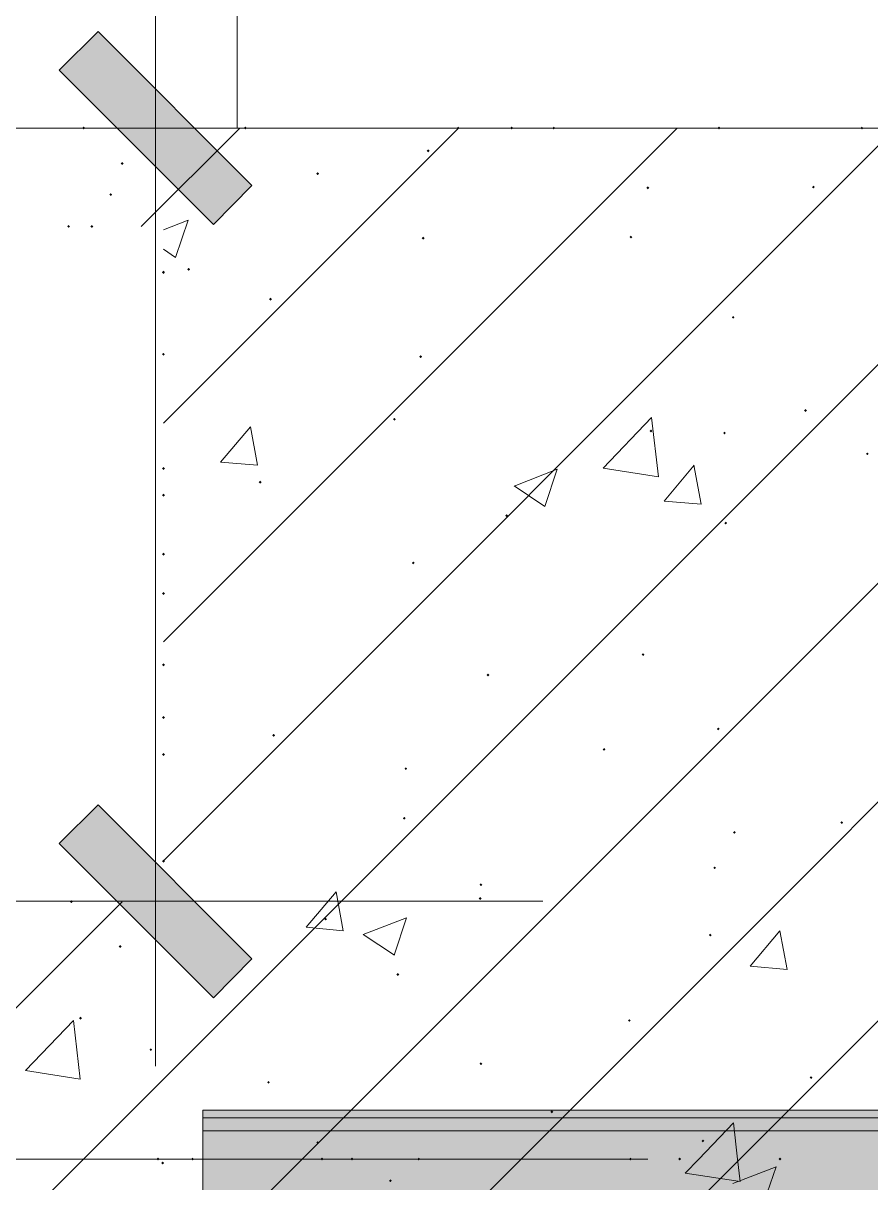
# Model space of a CAD drawing. Header units: millimetres. Extents: x -30643 to 86172, y -19411 to 63186.
# Drawn here: x 43204 to 44720, y -837 to 1237 of the extents above; entities that cross this region are included whole.
import ezdxf

# ---------------------------------------------------------------- set-up
doc = ezdxf.new("R2010")
doc.units = ezdxf.units.MM

msp = doc.modelspace()

# ---------------------------------------------------------------- hatches: boundary and pattern name
h = msp.add_hatch(color=0)
h.dxf.hatch_style = 2
h.paths.add_polyline_path([(43613.1, 946.8), (43544.2, 877.1), (43268.3, 1152.9), (43338, 1221.9)])
h = msp.add_hatch(color=0)
h.dxf.hatch_style = 2
h.paths.add_polyline_path([(43312, 1046.9), (43309.4, 1049.5), (43312, 1052.1), (43314.6, 1049.5)])
h = msp.add_hatch(color=0)
h.dxf.hatch_style = 2
h.paths.add_polyline_path([(43312, 1046.9), (43309.4, 1049.5), (43312, 1052.1), (43314.6, 1049.5)])
h = msp.add_hatch(color=0)
h.dxf.hatch_style = 2
h.paths.add_polyline_path([(43312, 1046.9), (43309.4, 1049.5), (43312, 1052.1), (43314.6, 1049.5)])
h = msp.add_hatch(color=0)
h.dxf.hatch_style = 2
h.paths.add_polyline_path([(43601.2, 1046.9), (43598.6, 1049.5), (43601.2, 1052.1), (43603.8, 1049.5)])
h = msp.add_hatch(color=0)
h.dxf.hatch_style = 2
h.paths.add_polyline_path([(43981.9, 1046.9), (43979.3, 1049.5), (43981.9, 1052.1), (43984.5, 1049.5)])
h = msp.add_hatch(color=0)
h.dxf.hatch_style = 2
h.paths.add_polyline_path([(43981.9, 1046.9), (43979.3, 1049.5), (43981.9, 1052.1), (43984.5, 1049.5)])
h = msp.add_hatch(color=0)
h.dxf.hatch_style = 2
h.paths.add_polyline_path([(44077.6, 1046.9), (44075, 1049.5), (44077.6, 1052.1), (44080.2, 1049.5)])
h = msp.add_hatch(color=0)
h.dxf.hatch_style = 2
h.paths.add_polyline_path([(44152.9, 1046.9), (44150.3, 1049.5), (44152.9, 1052.1), (44155.5, 1049.5)])
h = msp.add_hatch(color=0)
h.dxf.hatch_style = 2
h.paths.add_polyline_path([(44448.4, 1046.9), (44445.8, 1049.5), (44448.4, 1052.1), (44451, 1049.5)])
h = msp.add_hatch(color=0)
h.dxf.hatch_style = 2
h.paths.add_polyline_path([(44448.4, 1046.9), (44445.8, 1049.5), (44448.4, 1052.1), (44451, 1049.5)])
h = msp.add_hatch(color=0)
h.dxf.hatch_style = 2
h.paths.add_polyline_path([(44703.9, 1046.9), (44701.2, 1049.5), (44703.9, 1052.1), (44706.5, 1049.5)])
h = msp.add_hatch(color=0)
h.dxf.hatch_style = 2
h.paths.add_polyline_path([(43928.4, 1006.1), (43925.8, 1008.7), (43928.4, 1011.3), (43931, 1008.7)])
h = msp.add_hatch(color=0)
h.dxf.hatch_style = 2
h.paths.add_polyline_path([(43380.9, 983.6), (43378.3, 986.2), (43380.9, 988.8), (43383.5, 986.2)])
h = msp.add_hatch(color=0)
h.dxf.hatch_style = 2
h.paths.add_polyline_path([(43730.7, 965.3), (43728.1, 967.9), (43730.7, 970.5), (43733.3, 967.9)])
h = msp.add_hatch(color=0)
h.dxf.hatch_style = 2
h.paths.add_polyline_path([(43360.5, 928), (43357.9, 930.6), (43360.5, 933.2), (43363.1, 930.6)])
h = msp.add_hatch(color=0)
h.dxf.hatch_style = 2
h.paths.add_polyline_path([(44321, 939.9), (44318.4, 942.5), (44321, 945.1), (44323.7, 942.5)])
h = msp.add_hatch(color=0)
h.dxf.hatch_style = 2
h.paths.add_polyline_path([(44617.3, 941.3), (44614.7, 944), (44617.3, 946.6), (44619.9, 944)])
h = msp.add_hatch(color=0)
h.dxf.hatch_style = 2
h.paths.add_polyline_path([(43285.2, 871), (43282.6, 873.6), (43285.2, 876.2), (43287.8, 873.6)])
h = msp.add_hatch(color=0)
h.dxf.hatch_style = 2
h.paths.add_polyline_path([(43285.2, 871), (43282.6, 873.6), (43285.2, 876.2), (43287.8, 873.6)])
h = msp.add_hatch(color=0)
h.dxf.hatch_style = 2
h.paths.add_polyline_path([(43326.8, 871), (43324.1, 873.6), (43326.8, 876.2), (43329.4, 873.6)])
h = msp.add_hatch(color=0)
h.dxf.hatch_style = 2
h.paths.add_polyline_path([(43919.2, 849.9), (43916.6, 852.5), (43919.2, 855.1), (43921.9, 852.5)])
h = msp.add_hatch(color=0)
h.dxf.hatch_style = 2
h.paths.add_polyline_path([(44290.8, 852), (44288.2, 854.6), (44290.8, 857.2), (44293.4, 854.6)])
h = msp.add_hatch(color=0)
h.dxf.hatch_style = 2
h.paths.add_polyline_path([(43454.8, 789.4), (43452.2, 792), (43454.8, 794.6), (43457.4, 792)])
h = msp.add_hatch(color=0)
h.dxf.hatch_style = 2
h.paths.add_polyline_path([(43454.8, 789.4), (43452.2, 792), (43454.8, 794.6), (43457.4, 792)])
h = msp.add_hatch(color=0)
h.dxf.hatch_style = 2
h.paths.add_polyline_path([(43454.8, 788.6), (43452.2, 791.3), (43454.8, 793.9), (43457.4, 791.3)])
h = msp.add_hatch(color=0)
h.dxf.hatch_style = 2
h.paths.add_polyline_path([(43454.8, 788.6), (43452.2, 791.3), (43454.8, 793.9), (43457.4, 791.3)])
h = msp.add_hatch(color=0)
h.dxf.hatch_style = 2
h.paths.add_polyline_path([(43454.8, 788.6), (43452.2, 791.3), (43454.8, 793.9), (43457.4, 791.3)])
h = msp.add_hatch(color=0)
h.dxf.hatch_style = 2
h.paths.add_polyline_path([(43499.9, 794.3), (43497.3, 796.9), (43499.9, 799.5), (43502.5, 796.9)])
h = msp.add_hatch(color=0)
h.dxf.hatch_style = 2
h.paths.add_polyline_path([(43646.2, 740.8), (43643.6, 743.4), (43646.2, 746), (43648.8, 743.4)])
h = msp.add_hatch(color=0)
h.dxf.hatch_style = 2
h.paths.add_polyline_path([(44473.7, 708.4), (44471.1, 711), (44473.7, 713.6), (44476.4, 711)])
h = msp.add_hatch(color=0)
h.dxf.hatch_style = 2
h.paths.add_polyline_path([(43454.8, 642.3), (43452.2, 644.9), (43454.8, 647.5), (43457.4, 644.9)])
h = msp.add_hatch(color=0)
h.dxf.hatch_style = 2
h.paths.add_polyline_path([(43454.8, 642.3), (43452.2, 644.9), (43454.8, 647.5), (43457.4, 644.9)])
h = msp.add_hatch(color=0)
h.dxf.hatch_style = 2
h.paths.add_polyline_path([(43454.8, 642.3), (43452.2, 644.9), (43454.8, 647.5), (43457.4, 644.9)])
h = msp.add_hatch(color=0)
h.dxf.hatch_style = 2
h.paths.add_polyline_path([(43915, 638.1), (43912.4, 640.7), (43915, 643.3), (43917.6, 640.7)])
h = msp.add_hatch(color=0)
h.dxf.hatch_style = 2
h.paths.add_polyline_path([(44603.2, 541.7), (44600.6, 544.3), (44603.2, 546.9), (44605.8, 544.3)])
h = msp.add_hatch(color=0)
h.dxf.hatch_style = 2
h.paths.add_polyline_path([(43867.9, 526.2), (43865.3, 528.8), (43867.9, 531.4), (43870.5, 528.8)])
h = msp.add_hatch(color=0)
h.dxf.hatch_style = 2
h.paths.add_polyline_path([(44326.7, 505.1), (44324.1, 507.7), (44326.7, 510.3), (44329.3, 507.7)])
h = msp.add_hatch(color=0)
h.dxf.hatch_style = 2
h.paths.add_polyline_path([(44458.3, 501.5), (44455.7, 504.2), (44458.3, 506.8), (44460.9, 504.2)])
h = msp.add_hatch(color=0)
h.dxf.hatch_style = 2
h.paths.add_polyline_path([(44713.7, 464.3), (44711.1, 466.9), (44713.7, 469.5), (44716.3, 466.9)])
h = msp.add_hatch(color=0)
h.dxf.hatch_style = 2
h.paths.add_polyline_path([(43454.8, 438.2), (43452.2, 440.8), (43454.8, 443.4), (43457.4, 440.8)])
h = msp.add_hatch(color=0)
h.dxf.hatch_style = 2
h.paths.add_polyline_path([(43454.8, 438.2), (43452.2, 440.8), (43454.8, 443.4), (43457.4, 440.8)])
h = msp.add_hatch(color=0)
h.dxf.hatch_style = 2
h.paths.add_polyline_path([(43454.8, 438.2), (43452.2, 440.8), (43454.8, 443.4), (43457.4, 440.8)])
h = msp.add_hatch(color=0)
h.dxf.hatch_style = 2
h.paths.add_polyline_path([(43627.9, 413.6), (43625.3, 416.2), (43627.9, 418.8), (43630.5, 416.2)])
h = msp.add_hatch(color=0)
h.dxf.hatch_style = 2
h.paths.add_polyline_path([(43454.8, 390.4), (43452.2, 393), (43454.8, 395.6), (43457.4, 393)])
h = msp.add_hatch(color=0)
h.dxf.hatch_style = 2
h.paths.add_polyline_path([(44068.4, 353.8), (44065.8, 356.4), (44068.4, 359), (44071, 356.4)])
h = msp.add_hatch(color=0)
h.dxf.hatch_style = 2
h.paths.add_polyline_path([(44460.4, 340.4), (44457.8, 343), (44460.4, 345.6), (44463, 343)])
h = msp.add_hatch(color=0)
h.dxf.hatch_style = 2
h.paths.add_polyline_path([(43454.8, 284.8), (43452.2, 287.4), (43454.8, 290), (43457.4, 287.4)])
h = msp.add_hatch(color=0)
h.dxf.hatch_style = 2
h.paths.add_polyline_path([(43454.8, 284.8), (43452.2, 287.4), (43454.8, 290), (43457.4, 287.4)])
h = msp.add_hatch(color=0)
h.dxf.hatch_style = 2
h.paths.add_polyline_path([(43454.8, 284.8), (43452.2, 287.4), (43454.8, 290), (43457.4, 287.4)])
h = msp.add_hatch(color=0)
h.dxf.hatch_style = 2
h.paths.add_polyline_path([(43901.7, 269.3), (43899.1, 271.9), (43901.7, 274.5), (43904.3, 271.9)])
h = msp.add_hatch(color=0)
h.dxf.hatch_style = 2
h.paths.add_polyline_path([(43454.8, 214.4), (43452.2, 217.1), (43454.8, 219.7), (43457.4, 217.1)])
h = msp.add_hatch(color=0)
h.dxf.hatch_style = 2
h.paths.add_polyline_path([(43454.8, 214.4), (43452.2, 217.1), (43454.8, 219.7), (43457.4, 217.1)])
h = msp.add_hatch(color=0)
h.dxf.hatch_style = 2
h.paths.add_polyline_path([(43454.8, 214.4), (43452.2, 217.1), (43454.8, 219.7), (43457.4, 217.1)])
h = msp.add_hatch(color=0)
h.dxf.hatch_style = 2
h.paths.add_polyline_path([(44312.6, 105.4), (44310, 108), (44312.6, 110.6), (44315.2, 108)])
h = msp.add_hatch(color=0)
h.dxf.hatch_style = 2
h.paths.add_polyline_path([(43454.8, 87.1), (43452.2, 89.7), (43454.8, 92.3), (43457.4, 89.7)])
h = msp.add_hatch(color=0)
h.dxf.hatch_style = 2
h.paths.add_polyline_path([(43454.8, 87.1), (43452.2, 89.7), (43454.8, 92.3), (43457.4, 89.7)])
h = msp.add_hatch(color=0)
h.dxf.hatch_style = 2
h.paths.add_polyline_path([(43454.8, 87.1), (43452.2, 89.7), (43454.8, 92.3), (43457.4, 89.7)])
h = msp.add_hatch(color=0)
h.dxf.hatch_style = 2
h.paths.add_polyline_path([(44035.4, 68.8), (44032.8, 71.4), (44035.4, 74), (44038, 71.4)])
h = msp.add_hatch(color=0)
h.dxf.hatch_style = 2
h.paths.add_polyline_path([(43454.8, -7.2), (43452.2, -4.6), (43454.8, -2), (43457.4, -4.6)])
h = msp.add_hatch(color=0)
h.dxf.hatch_style = 2
h.paths.add_polyline_path([(43454.8, -7.2), (43452.2, -4.6), (43454.8, -2), (43457.4, -4.6)])
h = msp.add_hatch(color=0)
h.dxf.hatch_style = 2
h.paths.add_polyline_path([(43651.9, -38.9), (43649.2, -36.3), (43651.9, -33.7), (43654.5, -36.3)])
h = msp.add_hatch(color=0)
h.dxf.hatch_style = 2
h.paths.add_polyline_path([(44447, -27.6), (44444.4, -25), (44447, -22.4), (44449.6, -25)])
h = msp.add_hatch(color=0)
h.dxf.hatch_style = 2
h.paths.add_polyline_path([(44242.9, -64.2), (44240.3, -61.6), (44242.9, -59), (44245.5, -61.6)])
h = msp.add_hatch(color=0)
h.dxf.hatch_style = 2
h.paths.add_polyline_path([(43454.8, -73.4), (43452.2, -70.8), (43454.8, -68.1), (43457.4, -70.8)])
h = msp.add_hatch(color=0)
h.dxf.hatch_style = 2
h.paths.add_polyline_path([(43454.8, -73.4), (43452.2, -70.8), (43454.8, -68.1), (43457.4, -70.8)])
h = msp.add_hatch(color=0)
h.dxf.hatch_style = 2
h.paths.add_polyline_path([(43454.8, -73.4), (43452.2, -70.8), (43454.8, -68.1), (43457.4, -70.8)])
h = msp.add_hatch(color=0)
h.dxf.hatch_style = 2
h.paths.add_polyline_path([(43888.3, -98.7), (43885.7, -96.1), (43888.3, -93.5), (43890.9, -96.1)])
h = msp.add_hatch(color=0)
h.dxf.hatch_style = 2
h.paths.add_polyline_path([(43268.3, -229.8), (43338, -160.8), (43613.1, -436), (43544.2, -505.6)])
h = msp.add_hatch(color=0)
h.dxf.hatch_style = 2
h.paths.add_polyline_path([(43885.5, -187.4), (43882.9, -184.7), (43885.5, -182.1), (43888.1, -184.7)])
h = msp.add_hatch(color=0)
h.dxf.hatch_style = 2
h.paths.add_polyline_path([(44668, -195.1), (44665.4, -192.5), (44668, -189.9), (44670.6, -192.5)])
h = msp.add_hatch(color=0)
h.dxf.hatch_style = 2
h.paths.add_polyline_path([(44475.9, -212.7), (44473.3, -210.1), (44475.9, -207.5), (44478.5, -210.1)])
h = msp.add_hatch(color=0)
h.dxf.hatch_style = 2
h.paths.add_polyline_path([(43454.8, -264.1), (43452.2, -261.5), (43454.8, -258.8), (43457.4, -261.5)])
h = msp.add_hatch(color=0)
h.dxf.hatch_style = 2
h.paths.add_polyline_path([(43454.8, -264.1), (43452.2, -261.5), (43454.8, -258.8), (43457.4, -261.5)])
h = msp.add_hatch(color=0)
h.dxf.hatch_style = 2
h.paths.add_polyline_path([(44440.7, -276), (44438.1, -273.4), (44440.7, -270.8), (44443.3, -273.4)])
h = msp.add_hatch(color=0)
h.dxf.hatch_style = 2
h.paths.add_polyline_path([(44022.7, -306.3), (44020.1, -303.7), (44022.7, -301.1), (44025.3, -303.7)])
h = msp.add_hatch(color=0)
h.dxf.hatch_style = 2
h.paths.add_polyline_path([(43290.2, -336.5), (43287.6, -333.9), (43290.2, -331.3), (43292.8, -333.9)])
h = msp.add_hatch(color=0)
h.dxf.hatch_style = 2
h.paths.add_polyline_path([(43290.2, -336.5), (43287.6, -333.9), (43290.2, -331.3), (43292.8, -333.9)])
h = msp.add_hatch(color=0)
h.dxf.hatch_style = 2
h.paths.add_polyline_path([(43290.2, -336.5), (43287.6, -333.9), (43290.2, -331.3), (43292.8, -333.9)])
h = msp.add_hatch(color=0)
h.dxf.hatch_style = 2
h.paths.add_polyline_path([(44021.3, -330.9), (44018.7, -328.3), (44021.3, -325.7), (44023.9, -328.3)])
h = msp.add_hatch(color=0)
h.dxf.hatch_style = 2
h.paths.add_polyline_path([(43744.7, -367.5), (43742.1, -364.9), (43744.7, -362.3), (43747.3, -364.9)])
h = msp.add_hatch(color=0)
h.dxf.hatch_style = 2
h.paths.add_polyline_path([(44432.9, -396.3), (44430.3, -393.7), (44432.9, -391.1), (44435.5, -393.7)])
h = msp.add_hatch(color=0)
h.dxf.hatch_style = 2
h.paths.add_polyline_path([(43377.4, -416.8), (43374.8, -414.1), (43377.4, -411.5), (43380, -414.1)])
h = msp.add_hatch(color=0)
h.dxf.hatch_style = 2
h.paths.add_polyline_path([(43874.2, -466.7), (43871.6, -464.1), (43874.2, -461.5), (43876.8, -464.1)])
h = msp.add_hatch(color=0)
h.dxf.hatch_style = 2
h.paths.add_polyline_path([(43306.3, -544.8), (43303.7, -542.2), (43306.3, -539.6), (43308.9, -542.2)])
h = msp.add_hatch(color=0)
h.dxf.hatch_style = 2
h.paths.add_polyline_path([(44288, -549), (44285.4, -546.4), (44288, -543.8), (44290.6, -546.4)])
h = msp.add_hatch(color=0)
h.dxf.hatch_style = 2
h.paths.add_polyline_path([(43432.3, -601.1), (43429.7, -598.5), (43432.3, -595.9), (43434.9, -598.5)])
h = msp.add_hatch(color=0)
h.dxf.hatch_style = 2
h.paths.add_polyline_path([(44022.7, -626.4), (44020.1, -623.8), (44022.7, -621.2), (44025.3, -623.8)])
h = msp.add_hatch(color=0)
h.dxf.hatch_style = 2
h.paths.add_polyline_path([(43642.7, -659.5), (43640.1, -656.9), (43642.7, -654.3), (43645.3, -656.9)])
h = msp.add_hatch(color=0)
h.dxf.hatch_style = 2
h.paths.add_polyline_path([(44613.1, -651.1), (44610.5, -648.5), (44613.1, -645.9), (44615.7, -648.5)])
h = msp.add_hatch(color=0)
h.dxf.hatch_style = 2
h.paths.add_polyline_path([(43525.2, -743.5), (43525.2, -706.9), (47214.6, -706.9), (47177.3, -743.5)])
h = msp.add_hatch(color=0)
h.dxf.hatch_style = 2
h.paths.add_polyline_path([(43525.2, -868), (43525.2, -720.2), (45829.7, -720.2), (45829.7, -868)])
h = msp.add_hatch(color=0)
h.dxf.hatch_style = 2
h.paths.add_polyline_path([(44149.4, -712.3), (44146.7, -709.7), (44149.4, -707.1), (44152, -709.7)])
h = msp.add_hatch(color=0)
h.dxf.hatch_style = 2
h.paths.add_polyline_path([(43730.7, -767.2), (43728.1, -764.6), (43730.7, -762), (43733.3, -764.6)])
h = msp.add_hatch(color=0)
h.dxf.hatch_style = 2
h.paths.add_polyline_path([(44419.6, -764.4), (44417, -761.8), (44419.6, -759.2), (44422.2, -761.8)])
h = msp.add_hatch(color=0)
h.dxf.hatch_style = 2
h.paths.add_polyline_path([(43445, -796.7), (43442.4, -794.1), (43445, -791.5), (43447.6, -794.1)])
h = msp.add_hatch(color=0)
h.dxf.hatch_style = 2
h.paths.add_polyline_path([(43445, -796.7), (43442.4, -794.1), (43445, -791.5), (43447.6, -794.1)])
h = msp.add_hatch(color=0)
h.dxf.hatch_style = 2
h.paths.add_polyline_path([(43445, -796.7), (43442.4, -794.1), (43445, -791.5), (43447.6, -794.1)])
h = msp.add_hatch(color=0)
h.dxf.hatch_style = 2
h.paths.add_polyline_path([(43453.4, -803.8), (43450.8, -801.2), (43453.4, -798.6), (43456, -801.2)])
h = msp.add_hatch(color=0)
h.dxf.hatch_style = 2
h.paths.add_polyline_path([(43506.9, -796.7), (43504.3, -794.1), (43506.9, -791.5), (43509.5, -794.1)])
h = msp.add_hatch(color=0)
h.dxf.hatch_style = 2
h.paths.add_polyline_path([(43506.9, -796.7), (43504.3, -794.1), (43506.9, -791.5), (43509.5, -794.1)])
h = msp.add_hatch(color=0)
h.dxf.hatch_style = 2
h.paths.add_polyline_path([(43506.9, -796.7), (43504.3, -794.1), (43506.9, -791.5), (43509.5, -794.1)])
h = msp.add_hatch(color=0)
h.dxf.hatch_style = 2
h.paths.add_polyline_path([(43738.4, -796.7), (43735.8, -794.1), (43738.4, -791.5), (43741, -794.1)])
h = msp.add_hatch(color=0)
h.dxf.hatch_style = 2
h.paths.add_polyline_path([(43738.4, -796.7), (43735.8, -794.1), (43738.4, -791.5), (43741, -794.1)])
h = msp.add_hatch(color=0)
h.dxf.hatch_style = 2
h.paths.add_polyline_path([(43738.4, -796.7), (43735.8, -794.1), (43738.4, -791.5), (43741, -794.1)])
h = msp.add_hatch(color=0)
h.dxf.hatch_style = 2
h.paths.add_polyline_path([(43791.9, -796.7), (43789.3, -794.1), (43791.9, -791.5), (43794.5, -794.1)])
h = msp.add_hatch(color=0)
h.dxf.hatch_style = 2
h.paths.add_polyline_path([(43791.9, -796.7), (43789.3, -794.1), (43791.9, -791.5), (43794.5, -794.1)])
h = msp.add_hatch(color=0)
h.dxf.hatch_style = 2
h.paths.add_polyline_path([(43791.9, -796.7), (43789.3, -794.1), (43791.9, -791.5), (43794.5, -794.1)])
h = msp.add_hatch(color=0)
h.dxf.hatch_style = 2
h.paths.add_polyline_path([(43911.5, -796.7), (43908.9, -794.1), (43911.5, -791.5), (43914.1, -794.1)])
h = msp.add_hatch(color=0)
h.dxf.hatch_style = 2
h.paths.add_polyline_path([(43911.5, -796.7), (43908.9, -794.1), (43911.5, -791.5), (43914.1, -794.1)])
h = msp.add_hatch(color=0)
h.dxf.hatch_style = 2
h.paths.add_polyline_path([(43911.5, -796.7), (43908.9, -794.1), (43911.5, -791.5), (43914.1, -794.1)])
h = msp.add_hatch(color=0)
h.dxf.hatch_style = 2
h.paths.add_polyline_path([(44290.1, -796.7), (44287.5, -794.1), (44290.1, -791.5), (44292.7, -794.1)])
h = msp.add_hatch(color=0)
h.dxf.hatch_style = 2
h.paths.add_polyline_path([(44290.1, -796.7), (44287.5, -794.1), (44290.1, -791.5), (44292.7, -794.1)])
h = msp.add_hatch(color=0)
h.dxf.hatch_style = 2
h.paths.add_polyline_path([(44290.1, -796.7), (44287.5, -794.1), (44290.1, -791.5), (44292.7, -794.1)])
h = msp.add_hatch(color=0)
h.dxf.hatch_style = 2
h.paths.add_polyline_path([(44378, -796.7), (44375.4, -794.1), (44378, -791.5), (44380.7, -794.1)])
h = msp.add_hatch(color=0)
h.dxf.hatch_style = 2
h.paths.add_polyline_path([(44378, -796.7), (44375.4, -794.1), (44378, -791.5), (44380.7, -794.1)])
h = msp.add_hatch(color=0)
h.dxf.hatch_style = 2
h.paths.add_polyline_path([(44378, -796.7), (44375.4, -794.1), (44378, -791.5), (44380.7, -794.1)])
h = msp.add_hatch(color=0)
h.dxf.hatch_style = 2
h.paths.add_polyline_path([(44557.5, -796.7), (44554.9, -794.1), (44557.5, -791.5), (44560.1, -794.1)])
h = msp.add_hatch(color=0)
h.dxf.hatch_style = 2
h.paths.add_polyline_path([(44557.5, -796.7), (44554.9, -794.1), (44557.5, -791.5), (44560.1, -794.1)])
h = msp.add_hatch(color=0)
h.dxf.hatch_style = 2
h.paths.add_polyline_path([(44557.5, -796.7), (44554.9, -794.1), (44557.5, -791.5), (44560.1, -794.1)])
h = msp.add_hatch(color=0)
h.dxf.hatch_style = 2
h.paths.add_polyline_path([(43860.8, -835.4), (43858.2, -832.8), (43860.8, -830.2), (43863.4, -832.8)])

# ---------------------------------------------------------------- linework, layer by layer
at = {"color": 0, "lineweight": 0}
for points in [[(43586.4, 2074.1), (43586.4, 1049.5)], [(43440.7, 754.7), (43440.7, 1345)], [(41354.3, 1049.5), (49382.6, 1049.5)], [(44133.2, 1049.5), (42949.6, 1049.5)], [(43312, -794.1), (45155.6, 1049.5)], [(43414.7, 873.6), (43591.3, 1049.5)], [(43440.7, -331.1), (43440.7, 1048.1)], [(43454.8, 521.7), (43982.6, 1049.5)], [(43454.8, 130.5), (44373.8, 1049.5)], [(43454.8, -260.7), (44764.4, 1049.5)], [(43454.8, 867.3), (43499.2, 884.8)], [(43476.6, 818), (43499.2, 884.8)], [(43454.8, 832.8), (43476.6, 818)], [(43703.2, -794.1), (45276.6, 779.3)], [(44241.5, 441.5), (44327.4, 531.6)], [(44340, 426), (44327.4, 531.6)], [(43556.9, 452.1), (43610.3, 515.4)], [(43623, 446.5), (43610.3, 515.4)], [(43556.9, 452.1), (43623, 446.5)], [(44081.8, 409.2), (44159.2, 439.4)], [(44136.7, 372.6), (44159.2, 439.4)], [(44241.5, 441.5), (44340, 426)], [(44350.6, 382.4), (44404.1, 446.5)], [(44416.8, 376.8), (44403.4, 446.5)], [(44081.8, 409.9), (44136.7, 372.6)], [(44094.5, -794.1), (45276.6, 388)], [(44350.6, 382.4), (44416.8, 376.8)], [(44485.7, -794.1), (45276.6, -3.2)], [(43440.7, -37.7), (43440.7, -628.1)], [(43710.3, -379.7), (43763.7, -316.3)], [(43776.4, -386), (43763.7, -316.3)], [(42920.7, -794.1), (43380.9, -333.9)], [(44133.2, -333.2), (42949.6, -333.2)], [(43812.3, -392.3), (43889.7, -362.8)], [(43867.2, -429.6), (43889.7, -362.8)], [(43710.3, -379.7), (43776.4, -386)], [(43812.3, -392.3), (43867.9, -429.6)], [(44504, -449.3), (44557.5, -386)], [(44570.2, -455), (44557.5, -386)], [(44504, -449.3), (44570.2, -455)], [(43207.8, -635.8), (43293.7, -546.4)], [(43305.6, -651.3), (43293.7, -546.4)], [(43207.8, -635.8), (43305.6, -651.3)], [(44412.5, -794.1), (44474.5, -729.4)], [(44481.5, -794.1), (44474.5, -729.4)], [(44321, -794.1), (42453.5, -794.1)], [(42943.2, -1162.9), (43312, -794.1)], [(42943.2, -1554.1), (43703.2, -794.1)], [(42943.2, -1945.4), (44094.5, -794.1)], [(44387.9, -819.5), (44412.5, -794.1)], [(44409.7, -870.1), (44485.7, -794.1)], [(44473, -837.8), (44550.4, -808.2)], [(44486.4, -834.2), (44481.5, -794.1)], [(44529.3, -870.1), (44550.4, -808.2)], [(44387.9, -819.5), (44486.4, -834.2)]]:
    msp.add_lwpolyline(points, dxfattribs=at)
for points in [[(43613.1, 946.8), (43544.2, 877.1), (43268.3, 1152.9), (43338, 1221.9)], [(43268.3, -229.8), (43338, -160.8), (43613.1, -436), (43544.2, -505.6)], [(43525.2, -743.5), (43525.2, -706.9), (47214.6, -706.9), (47177.3, -743.5)], [(43525.2, -868), (43525.2, -720.2), (45829.7, -720.2), (45829.7, -868)]]:
    msp.add_lwpolyline(points, close=True, dxfattribs=at)

doc.saveas('drawing.dxf')
